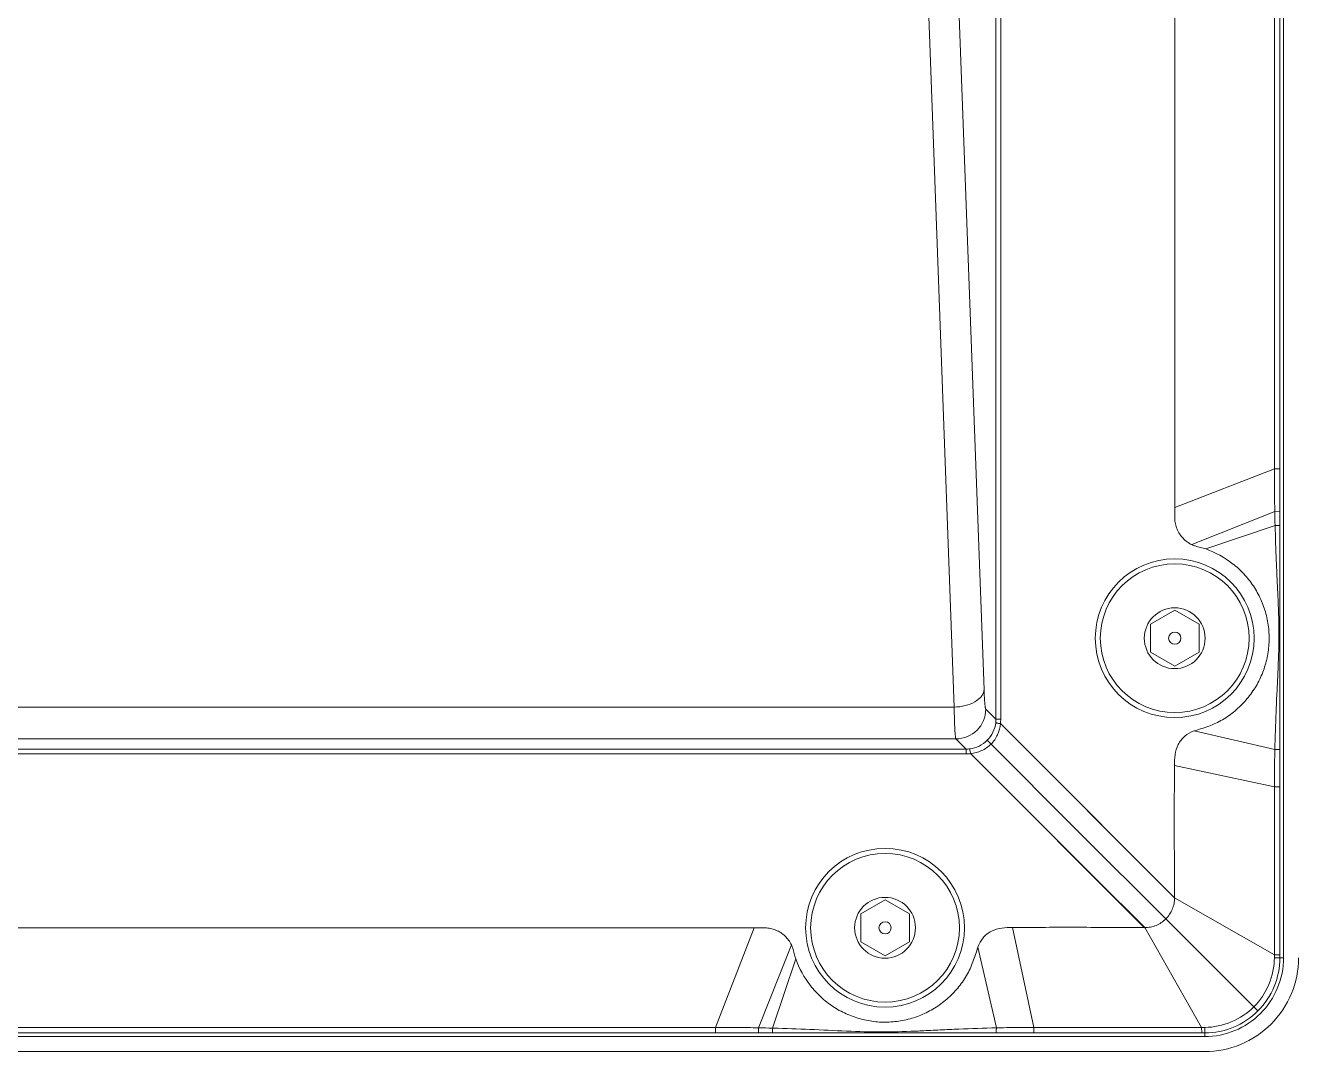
# Model space of a CAD drawing. Header units: millimetres. Extents: x 0 to 4009, y 0 to 2835.
# Drawn here: x 2877.8 to 2962.8, y 1199.9 to 1268.4 of the extents above; entities that cross this region are included whole.
import ezdxf

# ---------------------------------------------------------------- set-up
doc = ezdxf.new("R2010")
doc.units = ezdxf.units.MM
doc.layers.get('0').update_dxf_attribs({"lineweight": 13})

msp = doc.modelspace()

# ---------------------------------------------------------------- linework, layer by layer
for p, q in [((2961.773, 1206.137), (2961.773, 1330.612)), ((2942.583, 1222.062), (2942.583, 1314.686)), ((2942.898, 1314.686), (2942.898, 1222.062)), ((2954.514, 1300.551), (2954.514, 1236.198)), ((2961.168, 1238.772), (2961.168, 1297.976)), ((2961.53, 1297.976), (2961.53, 1238.772)), ((2941.785, 1224.015), (2939.579, 1284.13)), ((2937.581, 1282.983), (2939.787, 1222.868)), ((2961.168, 1238.772), (2954.514, 1236.198)), ((2961.168, 1238.772), (2961.53, 1238.772)), ((2961.53, 1238.772), (2961.529, 1235.909)), ((2955.653, 1233.715), (2961.187, 1235.916)), ((2961.187, 1235.916), (2961.529, 1235.909)), ((2961.529, 1235.909), (2961.528, 1234.98)), ((2956.582, 1233.424), (2961.208, 1234.99)), ((2954.511, 1229.342), (2952.887, 1228.405)), ((2956.135, 1228.405), (2954.511, 1229.342)), ((2952.887, 1228.405), (2952.887, 1226.53)), ((2956.135, 1226.53), (2956.135, 1228.405)), ((2952.887, 1226.53), (2954.511, 1225.592)), ((2954.511, 1225.592), (2956.135, 1226.53)), ((2961.52, 1225.47), (2961.529, 1220.05)), ((2961.52, 1225.47), (2961.526, 1222.15)), ((2796.754, 1222.868), (2939.787, 1222.868)), ((2942.583, 1222.062), (2941.905, 1222.74)), ((2942.583, 1222.062), (2942.898, 1222.062)), ((2944.904, 1219.743), (2942.88, 1221.767)), ((2954.504, 1210.143), (2942.88, 1221.767)), ((2955.808, 1221.274), (2961.191, 1220.041)), ((2795.956, 1220.065), (2940.585, 1220.065)), ((2939.908, 1220.742), (2796.634, 1220.742)), ((2939.908, 1220.742), (2940.585, 1220.065)), ((2940.585, 1219.749), (2940.585, 1220.065)), ((2941.995, 1220.653), (2948.098, 1214.549)), ((2961.529, 1220.05), (2961.53, 1217.54)), ((2795.956, 1219.749), (2940.585, 1219.749)), ((2940.881, 1219.767), (2952.504, 1208.144)), ((2954.491, 1218.964), (2961.167, 1217.54)), ((2961.167, 1217.54), (2961.168, 1206.34)), ((2961.53, 1217.54), (2961.168, 1217.54)), ((2961.53, 1217.54), (2961.53, 1206.339)), ((2948.098, 1214.549), (2953.917, 1208.731)), ((2935.18, 1210.011), (2933.556, 1209.074)), ((2936.804, 1209.074), (2935.18, 1210.011)), ((2961.168, 1206.34), (2954.502, 1210.142)), ((2933.556, 1209.074), (2933.556, 1207.199)), ((2936.804, 1207.199), (2936.804, 1209.074)), ((2926.45, 1208.133), (2810.092, 1208.133)), ((2926.45, 1208.133), (2923.875, 1201.479)), ((2945.107, 1201.48), (2943.683, 1208.157)), ((2952.505, 1208.145), (2956.308, 1201.479)), ((2959.787, 1202.86), (2953.917, 1208.731)), ((2928.932, 1206.994), (2926.731, 1201.46)), ((2933.556, 1207.199), (2935.18, 1206.261)), ((2935.18, 1206.261), (2936.804, 1207.199)), ((2941.373, 1206.839), (2942.607, 1201.456)), ((2929.223, 1206.065), (2927.658, 1201.439)), ((2961.165, 1206.131), (2961.53, 1206.136)), ((2961.167, 1206.339), (2961.53, 1206.339)), ((2961.53, 1206.339), (2961.53, 1206.136)), ((2961.53, 1206.136), (2961.773, 1206.136)), ((2960.061, 1202.587), (2959.787, 1202.86)), ((2812.666, 1201.479), (2923.875, 1201.479)), ((2923.875, 1201.117), (2923.875, 1201.479)), ((2927.732, 1201.437), (2927.658, 1201.439)), ((2927.732, 1201.436), (2927.658, 1201.439)), ((2945.107, 1201.48), (2956.308, 1201.479)), ((2945.107, 1201.48), (2945.107, 1201.117)), ((2956.308, 1201.48), (2956.309, 1201.117)), ((2956.517, 1201.482), (2956.511, 1201.117)), ((2780.03, 1200.874), (2956.511, 1200.874)), ((2923.875, 1201.118), (2812.666, 1201.118)), ((2926.738, 1201.118), (2923.875, 1201.117)), ((2926.738, 1201.118), (2927.721, 1201.119)), ((2927.721, 1201.119), (2932.639, 1201.128)), ((2932.642, 1201.239), (2932.61, 1201.239)), ((2932.642, 1201.238), (2932.61, 1201.239)), ((2937.187, 1201.127), (2940.558, 1201.122)), ((2937.188, 1201.128), (2940.558, 1201.121)), ((2940.558, 1201.121), (2942.598, 1201.118)), ((2942.598, 1201.118), (2956.309, 1201.117)), ((2956.309, 1201.118), (2956.511, 1201.117)), ((2956.511, 1200.874), (2956.511, 1201.117)), ((2780.03, 1199.874), (2956.511, 1199.874))]:
    msp.add_line(p, q)
for points in [[(2954.503, 1210.142), (2951.253, 1213.394), (2948.036, 1216.611)], [(2946.037, 1214.611), (2949.254, 1211.394), (2952.505, 1208.145)]]:
    msp.add_lwpolyline(points)
for centre, radius in [((2954.511, 1227.467), 5.3), ((2954.511, 1227.467), 4.965), ((2954.511, 1227.467), 2.03), ((2954.511, 1227.467), 0.406), ((2935.18, 1208.136), 5.3), ((2935.18, 1208.136), 4.965), ((2935.18, 1208.136), 2.03), ((2935.18, 1208.136), 0.406)]:
    msp.add_circle(centre, radius)
for centre, radius, start, end in [((3093.095, 1238.505), 131.934, 181.12414, 181.52667), ((2878.552, 1229.049), 82.937, 357.22329, 357.52831), ((2939.901, 1222.746), 2.004, 270.18856, 359.81142), ((2940.638, 1222.061), 1.945, 353.0507, 0.04213), ((2940.493, 1222.061), 2.405, 352.97731, 0.03474), ((3105.533, 1216.639), 144.382, 177.65952, 178.65006), ((2940.587, 1222.01), 1.945, 269.95789, 276.94764), ((2940.587, 1222.157), 2.408, 269.9692, 277.01894), ((2956.511, 1206.136), 5.262, 269.99999, 0.00575), ((2956.511, 1206.136), 6.262, 270.00008, 0.0022), ((2924.791, 1206.687), 36.378, 359.12311, 359.45165), ((2924.143, 1069.551), 131.935, 88.47333, 88.87586), ((2946.008, 1057.132), 144.364, 91.34992, 92.34242), ((2955.96, 1237.856), 36.378, 270.54835, 270.87689), ((2934.94, 94.984), 1106.146, 89.883594, 90.119173), ((2933.597, 1284.112), 82.954, 272.47887, 272.77078)]:
    msp.add_arc(centre, radius, start, end)
for points, knots in [([(2961.168, 1238.772), (2961.169, 1238.534), (2961.168, 1238.058), (2961.169, 1237.106), (2961.178, 1236.392), (2961.187, 1235.916)], [0, 0, 0, 0, 0.250003, 0.500006, 1, 1, 1, 1]), ([(2954.514, 1236.198), (2954.515, 1236.076), (2954.508, 1235.832), (2954.504, 1235.466), (2954.547, 1235.101), (2954.693, 1234.634), (2955.029, 1234.11), (2955.434, 1233.82), (2955.653, 1233.715)], [0, 0, 0, 0, 0.125272, 0.25059, 0.375862, 0.501122, 0.750575, 1, 1, 1, 1]), ([(2961.208, 1234.99), (2961.229, 1234.199), (2961.268, 1233.011), (2961.341, 1231.429), (2961.401, 1230.24), (2961.448, 1229.05), (2961.474, 1227.46), (2961.447, 1226.267), (2961.412, 1225.473)], [0, 0, 0, 0, 0.249373, 0.374146, 0.499133, 0.624285, 0.749528, 1, 1, 1, 1]), ([(2961.208, 1234.99), (2961.249, 1234.989), (2961.324, 1234.988), (2961.412, 1234.987), (2961.469, 1234.985), (2961.498, 1234.984), (2961.516, 1234.982), (2961.526, 1234.982), (2961.528, 1234.98)], [0, 0, 0, 0, 0.382852, 0.703188, 0.82362, 0.913754, 0.972782, 1, 1, 1, 1]), ([(2961.528, 1234.98), (2961.525, 1233.395), (2961.522, 1231.018), (2961.515, 1227.847), (2961.518, 1226.262), (2961.52, 1225.47)], [0, 0, 0, 0, 0.49999, 0.750014, 1, 1, 1, 1]), ([(2955.653, 1233.715), (2955.726, 1233.68), (2956.03, 1233.563), (2956.353, 1233.506), (2956.582, 1233.424)], [0, 0, 0, 0, 0.250162, 1, 1, 1, 1]), ([(2956.582, 1233.424), (2957.222, 1233.196), (2958.135, 1232.693), (2959.146, 1231.777), (2959.781, 1230.971), (2960.277, 1230.073), (2960.625, 1229.105), (2960.809, 1228.092), (2960.825, 1227.062), (2960.674, 1226.044), (2960.363, 1225.063), (2959.897, 1224.148), (2959.284, 1223.324), (2958.557, 1222.601), (2957.862, 1222.099), (2957.255, 1221.789), (2956.622, 1221.532), (2956.133, 1221.378), (2955.808, 1221.274)], [0, 0, 0, 0, 0.124617, 0.186989, 0.249365, 0.31185, 0.374408, 0.437057, 0.499751, 0.562427, 0.62506, 0.687525, 0.74991, 0.812501, 0.874948, 0.906097, 0.937324, 1, 1, 1, 1]), ([(2961.392, 1225.032), (2961.372, 1224.615), (2961.327, 1223.783), (2961.289, 1222.951), (2961.272, 1222.535)], [0, 0, 0, 0, 0.500428, 1, 1, 1, 1]), ([(2939.787, 1222.868), (2940.038, 1222.874), (2940.517, 1222.936), (2941.067, 1223.142), (2941.417, 1223.378), (2941.611, 1223.573), (2941.74, 1223.786), (2941.779, 1223.94), (2941.785, 1224.015)], [0, 0, 0, 0, 0.303308, 0.579755, 0.701744, 0.811278, 0.909618, 1, 1, 1, 1]), ([(2941.905, 1222.74), (2941.895, 1222.749), (2941.883, 1222.789), (2941.867, 1222.863), (2941.851, 1222.975), (2941.835, 1223.122), (2941.821, 1223.303), (2941.801, 1223.604), (2941.791, 1223.845), (2941.785, 1224.015)], [0, 0, 0, 0, 0.03192, 0.091863, 0.180047, 0.295689, 0.43743, 0.603745, 1, 1, 1, 1]), ([(2939.787, 1222.868), (2939.794, 1222.585), (2939.804, 1222.184), (2939.823, 1221.682), (2939.838, 1221.381), (2939.854, 1221.136), (2939.87, 1220.949), (2939.884, 1220.832), (2939.897, 1220.77), (2939.904, 1220.749), (2939.908, 1220.742)], [0, 0, 0, 0, 0.397996, 0.564644, 0.706722, 0.822482, 0.910547, 0.969805, 0.988501, 1, 1, 1, 1]), ([(2942.568, 1221.825), (2942.542, 1221.607), (2942.411, 1221.176), (2942.151, 1220.809), (2941.995, 1220.653)], [0, 0, 0, 0, 0.498077, 1, 1, 1, 1]), ([(2942.88, 1221.766), (2942.859, 1221.512), (2942.729, 1221.007), (2942.431, 1220.578), (2942.251, 1220.397)], [0, 0, 0, 0, 0.49996, 1, 1, 1, 1]), ([(2942.568, 1221.825), (2942.57, 1221.823), (2942.58, 1221.82), (2942.598, 1221.814), (2942.626, 1221.808), (2942.681, 1221.797), (2942.767, 1221.783), (2942.84, 1221.772), (2942.88, 1221.766)], [0, 0, 0, 0, 0.029946, 0.090168, 0.180552, 0.30054, 0.61882, 1, 1, 1, 1]), ([(2955.808, 1221.274), (2955.581, 1221.202), (2955.154, 1220.961), (2954.693, 1220.389), (2954.506, 1219.682), (2954.491, 1219.204), (2954.492, 1218.964)], [0, 0, 0, 0, 0.249519, 0.499137, 0.749222, 1, 1, 1, 1]), ([(2941.995, 1220.653), (2941.838, 1220.496), (2941.471, 1220.236), (2941.04, 1220.106), (2940.822, 1220.079)], [0, 0, 0, 0, 0.501917, 1, 1, 1, 1]), ([(2940.822, 1220.079), (2940.824, 1220.077), (2940.827, 1220.067), (2940.833, 1220.05), (2940.839, 1220.022), (2940.85, 1219.967), (2940.864, 1219.881), (2940.875, 1219.807), (2940.881, 1219.767)], [0, 0, 0, 0, 0.029439, 0.088763, 0.178162, 0.297401, 0.615845, 1, 1, 1, 1]), ([(2942.251, 1220.397), (2942.07, 1220.217), (2941.641, 1219.919), (2941.135, 1219.788), (2940.881, 1219.767)], [0, 0, 0, 0, 0.499975, 1, 1, 1, 1]), ([(2961.191, 1220.041), (2961.176, 1219.416), (2961.169, 1218.582), (2961.169, 1217.749), (2961.169, 1217.54)], [0, 0, 0, 0, 0.74966, 1, 1, 1, 1]), ([(2961.191, 1220.041), (2961.234, 1220.041), (2961.313, 1220.042), (2961.405, 1220.043), (2961.465, 1220.045), (2961.496, 1220.046), (2961.516, 1220.048), (2961.526, 1220.048), (2961.529, 1220.05)], [0, 0, 0, 0, 0.379376, 0.700231, 0.821486, 0.912501, 0.972301, 1, 1, 1, 1]), ([(2954.502, 1210.142), (2954.5, 1210.877), (2954.491, 1212.348), (2954.475, 1214.553), (2954.479, 1216.759), (2954.493, 1218.229), (2954.491, 1218.964)], [0, 0, 0, 0, 0.25, 0.500002, 0.750001, 1, 1, 1, 1]), ([(2953.917, 1208.731), (2954.098, 1208.917), (2954.325, 1209.249), (2954.477, 1209.75), (2954.5, 1210.012), (2954.503, 1210.142)], [0, 0, 0, 0, 0.499069, 0.74942, 1, 1, 1, 1]), ([(2926.45, 1208.133), (2926.572, 1208.133), (2926.816, 1208.14), (2927.182, 1208.144), (2927.547, 1208.1), (2928.013, 1207.954), (2928.537, 1207.619), (2928.827, 1207.213), (2928.932, 1206.994)], [0, 0, 0, 0, 0.125272, 0.250591, 0.375861, 0.50112, 0.750573, 1, 1, 1, 1]), ([(2941.373, 1206.839), (2941.446, 1207.066), (2941.687, 1207.493), (2942.259, 1207.954), (2942.965, 1208.142), (2943.444, 1208.156), (2943.683, 1208.156)], [0, 0, 0, 0, 0.24952, 0.499139, 0.749223, 1, 1, 1, 1]), ([(2943.683, 1208.157), (2944.418, 1208.155), (2945.889, 1208.169), (2948.094, 1208.173), (2950.3, 1208.156), (2951.77, 1208.147), (2952.505, 1208.145)], [0, 0, 0, 0, 0.249999, 0.499998, 0.75, 1, 1, 1, 1]), ([(2953.917, 1208.731), (2953.824, 1208.64), (2953.62, 1208.474), (2953.275, 1208.284), (2952.897, 1208.171), (2952.636, 1208.148), (2952.505, 1208.145)], [0, 0, 0, 0, 0.249892, 0.500173, 0.749953, 1, 1, 1, 1]), ([(2929.223, 1206.065), (2929.141, 1206.295), (2929.084, 1206.617), (2928.967, 1206.921), (2928.932, 1206.994)], [0, 0, 0, 0, 0.749838, 1, 1, 1, 1]), ([(2941.373, 1206.839), (2941.269, 1206.514), (2941.115, 1206.025), (2940.859, 1205.393), (2940.548, 1204.786), (2940.046, 1204.091), (2939.323, 1203.363), (2938.499, 1202.75), (2937.584, 1202.284), (2936.604, 1201.973), (2935.585, 1201.822), (2934.555, 1201.838), (2933.542, 1202.022), (2932.575, 1202.37), (2931.676, 1202.867), (2930.87, 1203.502), (2929.954, 1204.512), (2929.451, 1205.425), (2929.223, 1206.065)], [0, 0, 0, 0, 0.062672, 0.093897, 0.125047, 0.187499, 0.250093, 0.312485, 0.374948, 0.43758, 0.500254, 0.562947, 0.625595, 0.688151, 0.750634, 0.813009, 0.875382, 1, 1, 1, 1]), ([(2961.165, 1206.131), (2961.156, 1205.528), (2960.906, 1204.314), (2960.213, 1203.286), (2959.787, 1202.86)], [0, 0, 0, 0, 0.500381, 1, 1, 1, 1]), ([(2961.53, 1206.136), (2961.53, 1205.483), (2961.271, 1204.165), (2960.522, 1203.048), (2960.061, 1202.587)], [0, 0, 0, 0, 0.49999, 1, 1, 1, 1]), ([(2956.511, 1201.117), (2957.164, 1201.117), (2958.483, 1201.376), (2959.599, 1202.125), (2960.061, 1202.587)], [0, 0, 0, 0, 0.499994, 1, 1, 1, 1]), ([(2959.787, 1202.86), (2959.361, 1202.434), (2958.333, 1201.741), (2957.12, 1201.491), (2956.517, 1201.482)], [0, 0, 0, 0, 0.499619, 1, 1, 1, 1]), ([(2926.731, 1201.46), (2926.255, 1201.469), (2925.541, 1201.478), (2924.589, 1201.48), (2924.113, 1201.478), (2923.875, 1201.479)], [0, 0, 0, 0, 0.499994, 0.749997, 1, 1, 1, 1]), ([(2926.731, 1201.46), (2926.731, 1201.417), (2926.732, 1201.336), (2926.732, 1201.232), (2926.737, 1201.162), (2926.736, 1201.128), (2926.738, 1201.118)], [0, 0, 0, 0, 0.382682, 0.704057, 0.914353, 1, 1, 1, 1]), ([(2927.658, 1201.439), (2927.658, 1201.398), (2927.659, 1201.323), (2927.661, 1201.235), (2927.663, 1201.179), (2927.664, 1201.15), (2927.665, 1201.131), (2927.666, 1201.122), (2927.667, 1201.119)], [0, 0, 0, 0, 0.382506, 0.702825, 0.823348, 0.9136, 0.972733, 1, 1, 1, 1]), ([(2932.61, 1201.239), (2931.796, 1201.275), (2930.171, 1201.362), (2928.544, 1201.415), (2927.732, 1201.437)], [0, 0, 0, 0, 0.500443, 1, 1, 1, 1]), ([(2940.107, 1201.376), (2939.691, 1201.358), (2938.857, 1201.32), (2938.024, 1201.275), (2937.607, 1201.255)], [0, 0, 0, 0, 0.499571, 1, 1, 1, 1]), ([(2942.607, 1201.456), (2942.606, 1201.413), (2942.606, 1201.334), (2942.604, 1201.241), (2942.602, 1201.181), (2942.601, 1201.15), (2942.599, 1201.131), (2942.599, 1201.121), (2942.598, 1201.118)], [0, 0, 0, 0, 0.382941, 0.704664, 0.825262, 0.915125, 0.973569, 1, 1, 1, 1]), ([(2945.107, 1201.479), (2944.898, 1201.479), (2944.065, 1201.479), (2943.231, 1201.471), (2942.607, 1201.456)], [0, 0, 0, 0, 0.25034, 1, 1, 1, 1]), ([(2937.184, 1201.235), (2936.428, 1201.203), (2934.913, 1201.165), (2933.398, 1201.206), (2932.642, 1201.238)], [0, 0, 0, 0, 0.500063, 1, 1, 1, 1])]:
    msp.add_open_spline(points, degree=3, knots=knots)

doc.saveas('drawing.dxf')
